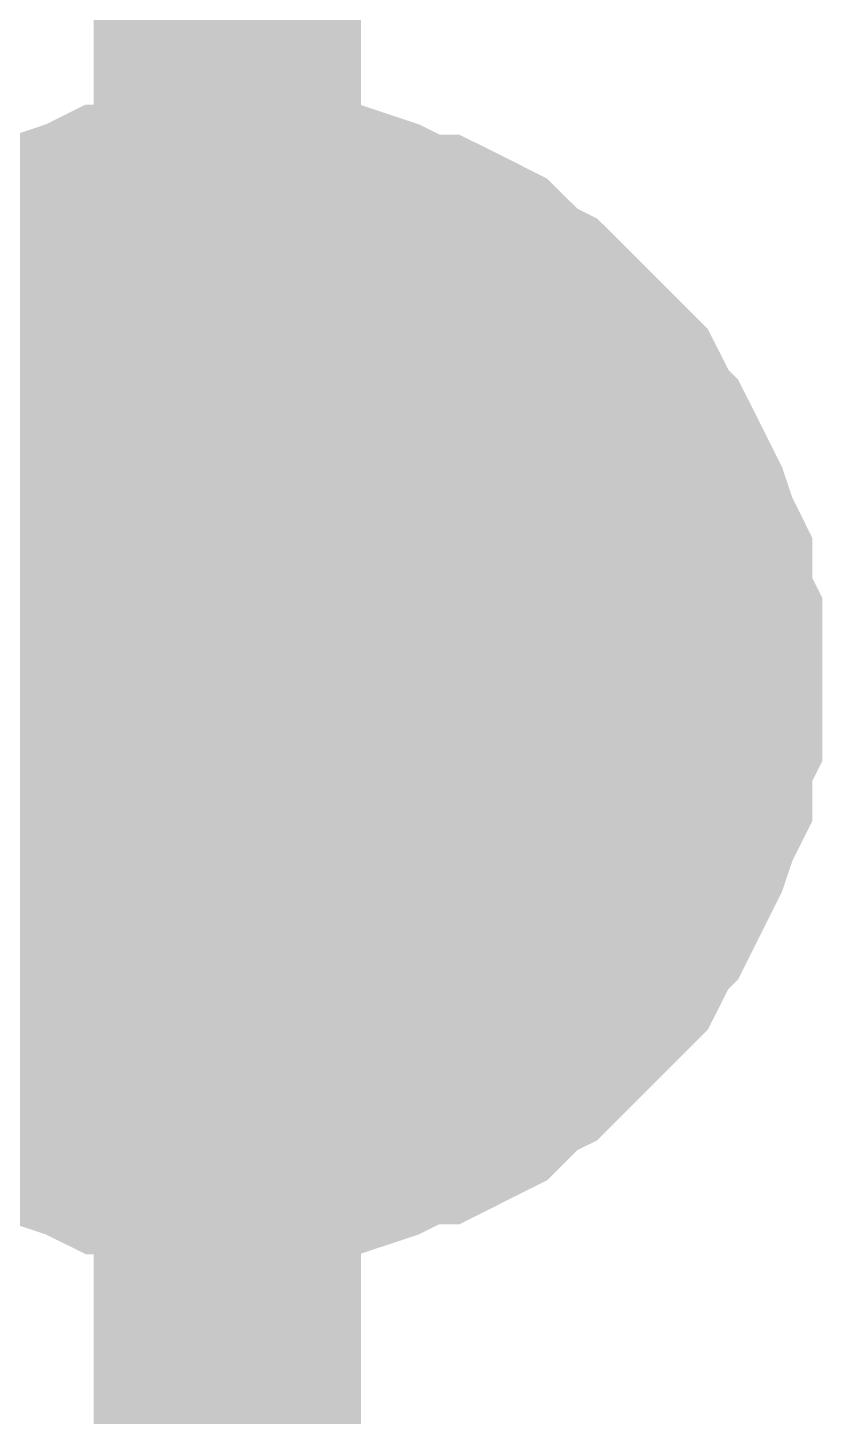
# Model space of a CAD drawing. Header units: inches. Extents: x 0 to 432, y 0 to 280.
# Drawn here: x 215.676 to 216.566, y 146.488 to 148.044 of the extents above; entities that cross this region are included whole.
import ezdxf

# ---------------------------------------------------------------- set-up
doc = ezdxf.new("R2010")
doc.units = ezdxf.units.IN
doc.layers.add('Sheet', color=255, linetype='Continuous')

msp = doc.modelspace()

# ---------------------------------------------------------------- linework, layer by layer
at = {"layer": 'Sheet'}
for points in [[(215.9, 162.5529, 0.2997, 0.2997, 0), (215.9, 147.3139, 0.2997, 0.2997, 0)], [(215.5069, 147.6395, 0.2997, 0.2997, 0), (215.5294, 147.6508, 0.2997, 0.2997, 0), (215.5406, 147.6732, 0.2997, 0.2997, 0), (215.5631, 147.6845, 0.2997, 0.2997, 0), (215.5743, 147.7069, 0.2997, 0.2997, 0), (215.5968, 147.7182, 0.2997, 0.2997, 0), (215.6192, 147.7294, 0.2997, 0.2997, 0), (215.6417, 147.7518, 0.2997, 0.2997, 0), (215.6529, 147.7631, 0.2997, 0.2997, 0), (215.6754, 147.7743, 0.2997, 0.2997, 0), (215.6978, 147.7743, 0.2997, 0.2997, 0), (215.7203, 147.7855, 0.2997, 0.2997, 0), (215.754, 147.7968, 0.2997, 0.2997, 0), (215.7765, 147.808, 0.2997, 0.2997, 0), (215.7989, 147.808, 0.2997, 0.2997, 0), (215.8214, 147.808, 0.2997, 0.2997, 0), (215.8438, 147.8192, 0.2997, 0.2997, 0), (215.8775, 147.8192, 0.2997, 0.2997, 0), (215.9, 147.8192, 0.2997, 0.2997, 0)], [(215.5069, 147.6395, 0.2997, 0.2997, 0), (215.5294, 147.6508, 0.2997, 0.2997, 0), (215.5406, 147.6732, 0.2997, 0.2997, 0), (215.5631, 147.6845, 0.2997, 0.2997, 0), (215.5743, 147.7069, 0.2997, 0.2997, 0), (215.5968, 147.7182, 0.2997, 0.2997, 0), (215.6192, 147.7294, 0.2997, 0.2997, 0), (215.6417, 147.7518, 0.2997, 0.2997, 0), (215.6529, 147.7631, 0.2997, 0.2997, 0), (215.6754, 147.7743, 0.2997, 0.2997, 0), (215.6978, 147.7743, 0.2997, 0.2997, 0), (215.7203, 147.7855, 0.2997, 0.2997, 0), (215.754, 147.7968, 0.2997, 0.2997, 0), (215.7765, 147.808, 0.2997, 0.2997, 0), (215.7989, 147.808, 0.2997, 0.2997, 0), (215.8214, 147.808, 0.2997, 0.2997, 0), (215.8438, 147.8192, 0.2997, 0.2997, 0), (215.8775, 147.8192, 0.2997, 0.2997, 0), (215.9, 147.8192, 0.2997, 0.2997, 0)], [(215.5069, 147.6395, 0.2997, 0.2997, 0), (215.5294, 147.6508, 0.2997, 0.2997, 0), (215.5406, 147.6732, 0.2997, 0.2997, 0), (215.5631, 147.6845, 0.2997, 0.2997, 0), (215.5743, 147.7069, 0.2997, 0.2997, 0), (215.5968, 147.7182, 0.2997, 0.2997, 0), (215.6192, 147.7294, 0.2997, 0.2997, 0), (215.6417, 147.7518, 0.2997, 0.2997, 0), (215.6529, 147.7631, 0.2997, 0.2997, 0), (215.6754, 147.7743, 0.2997, 0.2997, 0), (215.6978, 147.7743, 0.2997, 0.2997, 0), (215.7203, 147.7855, 0.2997, 0.2997, 0), (215.754, 147.7968, 0.2997, 0.2997, 0), (215.7765, 147.808, 0.2997, 0.2997, 0), (215.7989, 147.808, 0.2997, 0.2997, 0), (215.8214, 147.808, 0.2997, 0.2997, 0), (215.8438, 147.8192, 0.2997, 0.2997, 0), (215.8775, 147.8192, 0.2997, 0.2997, 0), (215.9, 147.8192, 0.2997, 0.2997, 0)], [(215.5069, 147.6395, 0.2997, 0.2997, 0), (215.5294, 147.6508, 0.2997, 0.2997, 0), (215.5406, 147.6732, 0.2997, 0.2997, 0), (215.5631, 147.6845, 0.2997, 0.2997, 0), (215.5743, 147.7069, 0.2997, 0.2997, 0), (215.5968, 147.7182, 0.2997, 0.2997, 0), (215.6192, 147.7294, 0.2997, 0.2997, 0), (215.6417, 147.7518, 0.2997, 0.2997, 0), (215.6529, 147.7631, 0.2997, 0.2997, 0), (215.6754, 147.7743, 0.2997, 0.2997, 0), (215.6978, 147.7743, 0.2997, 0.2997, 0), (215.7203, 147.7855, 0.2997, 0.2997, 0), (215.754, 147.7968, 0.2997, 0.2997, 0), (215.7765, 147.808, 0.2997, 0.2997, 0), (215.7989, 147.808, 0.2997, 0.2997, 0), (215.8214, 147.808, 0.2997, 0.2997, 0), (215.8438, 147.8192, 0.2997, 0.2997, 0), (215.8775, 147.8192, 0.2997, 0.2997, 0), (215.9, 147.8192, 0.2997, 0.2997, 0)], [(215.9, 147.8192, 0.2997, 0.2997, 0), (215.9, 147.8192, 0.2997, 0.2997, 0)], [(215.9, 147.8192, 0.2997, 0.2997, 0), (215.9225, 147.8192, 0.2997, 0.2997, 0), (215.9562, 147.8192, 0.2997, 0.2997, 0), (215.9786, 147.808, 0.2997, 0.2997, 0), (216.0011, 147.808, 0.2997, 0.2997, 0), (216.0235, 147.808, 0.2997, 0.2997, 0), (216.0572, 147.7968, 0.2997, 0.2997, 0), (216.0797, 147.7855, 0.2997, 0.2997, 0), (216.1022, 147.7743, 0.2997, 0.2997, 0), (216.1246, 147.7743, 0.2997, 0.2997, 0), (216.1471, 147.7631, 0.2997, 0.2997, 0), (216.1695, 147.7518, 0.2997, 0.2997, 0), (216.192, 147.7294, 0.2997, 0.2997, 0), (216.2032, 147.7182, 0.2997, 0.2997, 0), (216.2257, 147.7069, 0.2997, 0.2997, 0), (216.2482, 147.6845, 0.2997, 0.2997, 0), (216.2594, 147.6732, 0.2997, 0.2997, 0), (216.2818, 147.6508, 0.2997, 0.2997, 0), (216.2931, 147.6395, 0.2997, 0.2997, 0), (216.3155, 147.6171, 0.2997, 0.2997, 0), (216.3268, 147.5946, 0.2997, 0.2997, 0), (216.338, 147.5722, 0.2997, 0.2997, 0), (216.3492, 147.5609, 0.2997, 0.2997, 0), (216.3605, 147.5385, 0.2997, 0.2997, 0), (216.3717, 147.516, 0.2997, 0.2997, 0), (216.3829, 147.4936, 0.2997, 0.2997, 0), (216.3942, 147.4599, 0.2997, 0.2997, 0), (216.4054, 147.4374, 0.2997, 0.2997, 0), (216.4054, 147.4149, 0.2997, 0.2997, 0), (216.4054, 147.3925, 0.2997, 0.2997, 0), (216.4166, 147.37, 0.2997, 0.2997, 0), (216.4166, 147.3363, 0.2997, 0.2997, 0), (216.4166, 147.3139, 0.2997, 0.2997, 0)], [(215.9, 147.8192, 0.2997, 0.2997, 0), (215.9, 147.8192, 0.2997, 0.2997, 0)], [(215.9, 147.8192, 0.2997, 0.2997, 0), (215.9225, 147.8192, 0.2997, 0.2997, 0), (215.9562, 147.8192, 0.2997, 0.2997, 0), (215.9786, 147.808, 0.2997, 0.2997, 0), (216.0011, 147.808, 0.2997, 0.2997, 0), (216.0235, 147.808, 0.2997, 0.2997, 0), (216.0572, 147.7968, 0.2997, 0.2997, 0), (216.0797, 147.7855, 0.2997, 0.2997, 0), (216.1022, 147.7743, 0.2997, 0.2997, 0), (216.1246, 147.7743, 0.2997, 0.2997, 0), (216.1471, 147.7631, 0.2997, 0.2997, 0), (216.1695, 147.7518, 0.2997, 0.2997, 0), (216.192, 147.7294, 0.2997, 0.2997, 0), (216.2032, 147.7182, 0.2997, 0.2997, 0), (216.2257, 147.7069, 0.2997, 0.2997, 0), (216.2482, 147.6845, 0.2997, 0.2997, 0), (216.2594, 147.6732, 0.2997, 0.2997, 0), (216.2818, 147.6508, 0.2997, 0.2997, 0), (216.2931, 147.6395, 0.2997, 0.2997, 0), (216.3155, 147.6171, 0.2997, 0.2997, 0), (216.3268, 147.5946, 0.2997, 0.2997, 0), (216.338, 147.5722, 0.2997, 0.2997, 0), (216.3492, 147.5609, 0.2997, 0.2997, 0), (216.3605, 147.5385, 0.2997, 0.2997, 0), (216.3717, 147.516, 0.2997, 0.2997, 0), (216.3829, 147.4936, 0.2997, 0.2997, 0), (216.3942, 147.4599, 0.2997, 0.2997, 0), (216.4054, 147.4374, 0.2997, 0.2997, 0), (216.4054, 147.4149, 0.2997, 0.2997, 0), (216.4054, 147.3925, 0.2997, 0.2997, 0), (216.4166, 147.37, 0.2997, 0.2997, 0), (216.4166, 147.3363, 0.2997, 0.2997, 0), (216.4166, 147.3139, 0.2997, 0.2997, 0)], [(215.9, 147.8192, 0.2997, 0.2997, 0), (215.9, 147.8192, 0.2997, 0.2997, 0)], [(215.9, 147.8192, 0.2997, 0.2997, 0), (215.9225, 147.8192, 0.2997, 0.2997, 0), (215.9562, 147.8192, 0.2997, 0.2997, 0), (215.9786, 147.808, 0.2997, 0.2997, 0), (216.0011, 147.808, 0.2997, 0.2997, 0), (216.0235, 147.808, 0.2997, 0.2997, 0), (216.0572, 147.7968, 0.2997, 0.2997, 0), (216.0797, 147.7855, 0.2997, 0.2997, 0), (216.1022, 147.7743, 0.2997, 0.2997, 0), (216.1246, 147.7743, 0.2997, 0.2997, 0), (216.1471, 147.7631, 0.2997, 0.2997, 0), (216.1695, 147.7518, 0.2997, 0.2997, 0), (216.192, 147.7294, 0.2997, 0.2997, 0), (216.2032, 147.7182, 0.2997, 0.2997, 0), (216.2257, 147.7069, 0.2997, 0.2997, 0), (216.2482, 147.6845, 0.2997, 0.2997, 0), (216.2594, 147.6732, 0.2997, 0.2997, 0), (216.2818, 147.6508, 0.2997, 0.2997, 0), (216.2931, 147.6395, 0.2997, 0.2997, 0), (216.3155, 147.6171, 0.2997, 0.2997, 0), (216.3268, 147.5946, 0.2997, 0.2997, 0), (216.338, 147.5722, 0.2997, 0.2997, 0), (216.3492, 147.5609, 0.2997, 0.2997, 0), (216.3605, 147.5385, 0.2997, 0.2997, 0), (216.3717, 147.516, 0.2997, 0.2997, 0), (216.3829, 147.4936, 0.2997, 0.2997, 0), (216.3942, 147.4599, 0.2997, 0.2997, 0), (216.4054, 147.4374, 0.2997, 0.2997, 0), (216.4054, 147.4149, 0.2997, 0.2997, 0), (216.4054, 147.3925, 0.2997, 0.2997, 0), (216.4166, 147.37, 0.2997, 0.2997, 0), (216.4166, 147.3363, 0.2997, 0.2997, 0), (216.4166, 147.3139, 0.2997, 0.2997, 0)], [(215.9, 147.8192, 0.2997, 0.2997, 0), (215.9, 147.8192, 0.2997, 0.2997, 0)], [(215.9, 147.8192, 0.2997, 0.2997, 0), (215.9225, 147.8192, 0.2997, 0.2997, 0), (215.9562, 147.8192, 0.2997, 0.2997, 0), (215.9786, 147.808, 0.2997, 0.2997, 0), (216.0011, 147.808, 0.2997, 0.2997, 0), (216.0235, 147.808, 0.2997, 0.2997, 0), (216.0572, 147.7968, 0.2997, 0.2997, 0), (216.0797, 147.7855, 0.2997, 0.2997, 0), (216.1022, 147.7743, 0.2997, 0.2997, 0), (216.1246, 147.7743, 0.2997, 0.2997, 0), (216.1471, 147.7631, 0.2997, 0.2997, 0), (216.1695, 147.7518, 0.2997, 0.2997, 0), (216.192, 147.7294, 0.2997, 0.2997, 0), (216.2032, 147.7182, 0.2997, 0.2997, 0), (216.2257, 147.7069, 0.2997, 0.2997, 0), (216.2482, 147.6845, 0.2997, 0.2997, 0), (216.2594, 147.6732, 0.2997, 0.2997, 0), (216.2818, 147.6508, 0.2997, 0.2997, 0), (216.2931, 147.6395, 0.2997, 0.2997, 0), (216.3155, 147.6171, 0.2997, 0.2997, 0), (216.3268, 147.5946, 0.2997, 0.2997, 0), (216.338, 147.5722, 0.2997, 0.2997, 0), (216.3492, 147.5609, 0.2997, 0.2997, 0), (216.3605, 147.5385, 0.2997, 0.2997, 0), (216.3717, 147.516, 0.2997, 0.2997, 0), (216.3829, 147.4936, 0.2997, 0.2997, 0), (216.3942, 147.4599, 0.2997, 0.2997, 0), (216.4054, 147.4374, 0.2997, 0.2997, 0), (216.4054, 147.4149, 0.2997, 0.2997, 0), (216.4054, 147.3925, 0.2997, 0.2997, 0), (216.4166, 147.37, 0.2997, 0.2997, 0), (216.4166, 147.3363, 0.2997, 0.2997, 0), (216.4166, 147.3139, 0.2997, 0.2997, 0)], [(215.6192, 147.7294, 0.0991, 0.0991, 0), (215.6417, 147.7518, 0.0991, 0.0991, 0), (215.6529, 147.7631, 0.0991, 0.0991, 0), (215.6754, 147.7743, 0.0991, 0.0991, 0), (215.6978, 147.7743, 0.0991, 0.0991, 0), (215.7203, 147.7855, 0.0991, 0.0991, 0), (215.754, 147.7968, 0.0991, 0.0991, 0), (215.7765, 147.808, 0.0991, 0.0991, 0), (215.7989, 147.808, 0.0991, 0.0991, 0), (215.8214, 147.808, 0.0991, 0.0991, 0), (215.8438, 147.8192, 0.0991, 0.0991, 0), (215.8775, 147.8192, 0.0991, 0.0991, 0), (215.9, 147.8192, 0.0991, 0.0991, 0)], [(215.6192, 147.7294, 0.0991, 0.0991, 0), (215.6417, 147.7518, 0.0991, 0.0991, 0), (215.6529, 147.7631, 0.0991, 0.0991, 0), (215.6754, 147.7743, 0.0991, 0.0991, 0), (215.6978, 147.7743, 0.0991, 0.0991, 0), (215.7203, 147.7855, 0.0991, 0.0991, 0), (215.754, 147.7968, 0.0991, 0.0991, 0), (215.7765, 147.808, 0.0991, 0.0991, 0), (215.7989, 147.808, 0.0991, 0.0991, 0), (215.8214, 147.808, 0.0991, 0.0991, 0), (215.8438, 147.8192, 0.0991, 0.0991, 0), (215.8775, 147.8192, 0.0991, 0.0991, 0), (215.9, 147.8192, 0.0991, 0.0991, 0)], [(215.6192, 147.7294, 0.0991, 0.0991, 0), (215.6417, 147.7518, 0.0991, 0.0991, 0), (215.6529, 147.7631, 0.0991, 0.0991, 0), (215.6754, 147.7743, 0.0991, 0.0991, 0), (215.6978, 147.7743, 0.0991, 0.0991, 0), (215.7203, 147.7855, 0.0991, 0.0991, 0), (215.754, 147.7968, 0.0991, 0.0991, 0), (215.7765, 147.808, 0.0991, 0.0991, 0), (215.7989, 147.808, 0.0991, 0.0991, 0), (215.8214, 147.808, 0.0991, 0.0991, 0), (215.8438, 147.8192, 0.0991, 0.0991, 0), (215.8775, 147.8192, 0.0991, 0.0991, 0), (215.9, 147.8192, 0.0991, 0.0991, 0)], [(215.6192, 147.7294, 0.0991, 0.0991, 0), (215.6417, 147.7518, 0.0991, 0.0991, 0), (215.6529, 147.7631, 0.0991, 0.0991, 0), (215.6754, 147.7743, 0.0991, 0.0991, 0), (215.6978, 147.7743, 0.0991, 0.0991, 0), (215.7203, 147.7855, 0.0991, 0.0991, 0), (215.754, 147.7968, 0.0991, 0.0991, 0), (215.7765, 147.808, 0.0991, 0.0991, 0), (215.7989, 147.808, 0.0991, 0.0991, 0), (215.8214, 147.808, 0.0991, 0.0991, 0), (215.8438, 147.8192, 0.0991, 0.0991, 0), (215.8775, 147.8192, 0.0991, 0.0991, 0), (215.9, 147.8192, 0.0991, 0.0991, 0)], [(215.9, 147.8192, 0.0991, 0.0991, 0), (215.9, 147.8192, 0.0991, 0.0991, 0)], [(215.9, 147.8192, 0.0991, 0.0991, 0), (215.9225, 147.8192, 0.0991, 0.0991, 0), (215.9562, 147.8192, 0.0991, 0.0991, 0), (215.9786, 147.808, 0.0991, 0.0991, 0), (216.0011, 147.808, 0.0991, 0.0991, 0), (216.0235, 147.808, 0.0991, 0.0991, 0), (216.0572, 147.7968, 0.0991, 0.0991, 0), (216.0797, 147.7855, 0.0991, 0.0991, 0), (216.1022, 147.7743, 0.0991, 0.0991, 0), (216.1246, 147.7743, 0.0991, 0.0991, 0), (216.1471, 147.7631, 0.0991, 0.0991, 0), (216.1695, 147.7518, 0.0991, 0.0991, 0), (216.192, 147.7294, 0.0991, 0.0991, 0), (216.2032, 147.7182, 0.0991, 0.0991, 0), (216.2257, 147.7069, 0.0991, 0.0991, 0), (216.2482, 147.6845, 0.0991, 0.0991, 0), (216.2594, 147.6732, 0.0991, 0.0991, 0), (216.2818, 147.6508, 0.0991, 0.0991, 0), (216.2931, 147.6395, 0.0991, 0.0991, 0), (216.3155, 147.6171, 0.0991, 0.0991, 0), (216.3268, 147.5946, 0.0991, 0.0991, 0), (216.338, 147.5722, 0.0991, 0.0991, 0), (216.3492, 147.5609, 0.0991, 0.0991, 0), (216.3605, 147.5385, 0.0991, 0.0991, 0), (216.3717, 147.516, 0.0991, 0.0991, 0), (216.3829, 147.4936, 0.0991, 0.0991, 0), (216.3942, 147.4599, 0.0991, 0.0991, 0), (216.4054, 147.4374, 0.0991, 0.0991, 0), (216.4054, 147.4149, 0.0991, 0.0991, 0), (216.4054, 147.3925, 0.0991, 0.0991, 0), (216.4166, 147.37, 0.0991, 0.0991, 0), (216.4166, 147.3363, 0.0991, 0.0991, 0), (216.4166, 147.3139, 0.0991, 0.0991, 0)], [(215.9, 147.8192, 0.0991, 0.0991, 0), (215.9, 147.8192, 0.0991, 0.0991, 0)], [(215.9, 147.8192, 0.0991, 0.0991, 0), (215.9225, 147.8192, 0.0991, 0.0991, 0), (215.9562, 147.8192, 0.0991, 0.0991, 0), (215.9786, 147.808, 0.0991, 0.0991, 0), (216.0011, 147.808, 0.0991, 0.0991, 0), (216.0235, 147.808, 0.0991, 0.0991, 0), (216.0572, 147.7968, 0.0991, 0.0991, 0), (216.0797, 147.7855, 0.0991, 0.0991, 0), (216.1022, 147.7743, 0.0991, 0.0991, 0), (216.1246, 147.7743, 0.0991, 0.0991, 0), (216.1471, 147.7631, 0.0991, 0.0991, 0), (216.1695, 147.7518, 0.0991, 0.0991, 0), (216.192, 147.7294, 0.0991, 0.0991, 0), (216.2032, 147.7182, 0.0991, 0.0991, 0), (216.2257, 147.7069, 0.0991, 0.0991, 0), (216.2482, 147.6845, 0.0991, 0.0991, 0), (216.2594, 147.6732, 0.0991, 0.0991, 0), (216.2818, 147.6508, 0.0991, 0.0991, 0), (216.2931, 147.6395, 0.0991, 0.0991, 0), (216.3155, 147.6171, 0.0991, 0.0991, 0), (216.3268, 147.5946, 0.0991, 0.0991, 0), (216.338, 147.5722, 0.0991, 0.0991, 0), (216.3492, 147.5609, 0.0991, 0.0991, 0), (216.3605, 147.5385, 0.0991, 0.0991, 0), (216.3717, 147.516, 0.0991, 0.0991, 0), (216.3829, 147.4936, 0.0991, 0.0991, 0), (216.3942, 147.4599, 0.0991, 0.0991, 0), (216.4054, 147.4374, 0.0991, 0.0991, 0), (216.4054, 147.4149, 0.0991, 0.0991, 0), (216.4054, 147.3925, 0.0991, 0.0991, 0), (216.4166, 147.37, 0.0991, 0.0991, 0), (216.4166, 147.3363, 0.0991, 0.0991, 0), (216.4166, 147.3139, 0.0991, 0.0991, 0)], [(215.9, 147.8192, 0.0991, 0.0991, 0), (215.9, 147.8192, 0.0991, 0.0991, 0)], [(215.9, 147.8192, 0.0991, 0.0991, 0), (215.9225, 147.8192, 0.0991, 0.0991, 0), (215.9562, 147.8192, 0.0991, 0.0991, 0), (215.9786, 147.808, 0.0991, 0.0991, 0), (216.0011, 147.808, 0.0991, 0.0991, 0), (216.0235, 147.808, 0.0991, 0.0991, 0), (216.0572, 147.7968, 0.0991, 0.0991, 0), (216.0797, 147.7855, 0.0991, 0.0991, 0), (216.1022, 147.7743, 0.0991, 0.0991, 0), (216.1246, 147.7743, 0.0991, 0.0991, 0), (216.1471, 147.7631, 0.0991, 0.0991, 0), (216.1695, 147.7518, 0.0991, 0.0991, 0), (216.192, 147.7294, 0.0991, 0.0991, 0), (216.2032, 147.7182, 0.0991, 0.0991, 0), (216.2257, 147.7069, 0.0991, 0.0991, 0), (216.2482, 147.6845, 0.0991, 0.0991, 0), (216.2594, 147.6732, 0.0991, 0.0991, 0), (216.2818, 147.6508, 0.0991, 0.0991, 0), (216.2931, 147.6395, 0.0991, 0.0991, 0), (216.3155, 147.6171, 0.0991, 0.0991, 0), (216.3268, 147.5946, 0.0991, 0.0991, 0), (216.338, 147.5722, 0.0991, 0.0991, 0), (216.3492, 147.5609, 0.0991, 0.0991, 0), (216.3605, 147.5385, 0.0991, 0.0991, 0), (216.3717, 147.516, 0.0991, 0.0991, 0), (216.3829, 147.4936, 0.0991, 0.0991, 0), (216.3942, 147.4599, 0.0991, 0.0991, 0), (216.4054, 147.4374, 0.0991, 0.0991, 0), (216.4054, 147.4149, 0.0991, 0.0991, 0), (216.4054, 147.3925, 0.0991, 0.0991, 0), (216.4166, 147.37, 0.0991, 0.0991, 0), (216.4166, 147.3363, 0.0991, 0.0991, 0), (216.4166, 147.3139, 0.0991, 0.0991, 0)], [(215.9, 147.8192, 0.0991, 0.0991, 0), (215.9, 147.8192, 0.0991, 0.0991, 0)], [(215.9, 147.8192, 0.0991, 0.0991, 0), (215.9225, 147.8192, 0.0991, 0.0991, 0), (215.9562, 147.8192, 0.0991, 0.0991, 0), (215.9786, 147.808, 0.0991, 0.0991, 0), (216.0011, 147.808, 0.0991, 0.0991, 0), (216.0235, 147.808, 0.0991, 0.0991, 0), (216.0572, 147.7968, 0.0991, 0.0991, 0), (216.0797, 147.7855, 0.0991, 0.0991, 0), (216.1022, 147.7743, 0.0991, 0.0991, 0), (216.1246, 147.7743, 0.0991, 0.0991, 0), (216.1471, 147.7631, 0.0991, 0.0991, 0), (216.1695, 147.7518, 0.0991, 0.0991, 0), (216.192, 147.7294, 0.0991, 0.0991, 0), (216.2032, 147.7182, 0.0991, 0.0991, 0), (216.2257, 147.7069, 0.0991, 0.0991, 0), (216.2482, 147.6845, 0.0991, 0.0991, 0), (216.2594, 147.6732, 0.0991, 0.0991, 0), (216.2818, 147.6508, 0.0991, 0.0991, 0), (216.2931, 147.6395, 0.0991, 0.0991, 0), (216.3155, 147.6171, 0.0991, 0.0991, 0), (216.3268, 147.5946, 0.0991, 0.0991, 0), (216.338, 147.5722, 0.0991, 0.0991, 0), (216.3492, 147.5609, 0.0991, 0.0991, 0), (216.3605, 147.5385, 0.0991, 0.0991, 0), (216.3717, 147.516, 0.0991, 0.0991, 0), (216.3829, 147.4936, 0.0991, 0.0991, 0), (216.3942, 147.4599, 0.0991, 0.0991, 0), (216.4054, 147.4374, 0.0991, 0.0991, 0), (216.4054, 147.4149, 0.0991, 0.0991, 0), (216.4054, 147.3925, 0.0991, 0.0991, 0), (216.4166, 147.37, 0.0991, 0.0991, 0), (216.4166, 147.3363, 0.0991, 0.0991, 0), (216.4166, 147.3139, 0.0991, 0.0991, 0)], [(205.7474, 147.3139, 0.2997, 0.2997, 0), (215.9, 147.3139, 0.2997, 0.2997, 0), (215.9, 142.238, 0.2997, 0.2997, 0)], [(216.4166, 147.3139, 0.2997, 0.2997, 0), (216.4166, 147.2914, 0.2997, 0.2997, 0), (216.4166, 147.2577, 0.2997, 0.2997, 0), (216.4054, 147.2353, 0.2997, 0.2997, 0), (216.4054, 147.2128, 0.2997, 0.2997, 0), (216.4054, 147.1903, 0.2997, 0.2997, 0), (216.3942, 147.1679, 0.2997, 0.2997, 0), (216.3829, 147.1342, 0.2997, 0.2997, 0), (216.3717, 147.1117, 0.2997, 0.2997, 0), (216.3605, 147.0893, 0.2997, 0.2997, 0), (216.3492, 147.0668, 0.2997, 0.2997, 0), (216.338, 147.0556, 0.2997, 0.2997, 0), (216.3268, 147.0331, 0.2997, 0.2997, 0), (216.3155, 147.0107, 0.2997, 0.2997, 0), (216.2931, 146.9882, 0.2997, 0.2997, 0), (216.2818, 146.977, 0.2997, 0.2997, 0), (216.2594, 146.9545, 0.2997, 0.2997, 0), (216.2482, 146.9433, 0.2997, 0.2997, 0), (216.2257, 146.9208, 0.2997, 0.2997, 0), (216.2032, 146.9096, 0.2997, 0.2997, 0), (216.192, 146.8984, 0.2997, 0.2997, 0), (216.1695, 146.8759, 0.2997, 0.2997, 0), (216.1471, 146.8647, 0.2997, 0.2997, 0), (216.1246, 146.8534, 0.2997, 0.2997, 0), (216.1022, 146.8534, 0.2997, 0.2997, 0), (216.0797, 146.8422, 0.2997, 0.2997, 0), (216.0572, 146.831, 0.2997, 0.2997, 0), (216.0235, 146.8198, 0.2997, 0.2997, 0), (216.0011, 146.8198, 0.2997, 0.2997, 0), (215.9786, 146.8198, 0.2997, 0.2997, 0), (215.9562, 146.8085, 0.2997, 0.2997, 0), (215.9225, 146.8085, 0.2997, 0.2997, 0), (215.9, 146.8085, 0.2997, 0.2997, 0)], [(216.4166, 147.3139, 0.2997, 0.2997, 0), (216.4166, 147.2914, 0.2997, 0.2997, 0), (216.4166, 147.2577, 0.2997, 0.2997, 0), (216.4054, 147.2353, 0.2997, 0.2997, 0), (216.4054, 147.2128, 0.2997, 0.2997, 0), (216.4054, 147.1903, 0.2997, 0.2997, 0), (216.3942, 147.1679, 0.2997, 0.2997, 0), (216.3829, 147.1342, 0.2997, 0.2997, 0), (216.3717, 147.1117, 0.2997, 0.2997, 0), (216.3605, 147.0893, 0.2997, 0.2997, 0), (216.3492, 147.0668, 0.2997, 0.2997, 0), (216.338, 147.0556, 0.2997, 0.2997, 0), (216.3268, 147.0331, 0.2997, 0.2997, 0), (216.3155, 147.0107, 0.2997, 0.2997, 0), (216.2931, 146.9882, 0.2997, 0.2997, 0), (216.2818, 146.977, 0.2997, 0.2997, 0), (216.2594, 146.9545, 0.2997, 0.2997, 0), (216.2482, 146.9433, 0.2997, 0.2997, 0), (216.2257, 146.9208, 0.2997, 0.2997, 0), (216.2032, 146.9096, 0.2997, 0.2997, 0), (216.192, 146.8984, 0.2997, 0.2997, 0), (216.1695, 146.8759, 0.2997, 0.2997, 0), (216.1471, 146.8647, 0.2997, 0.2997, 0), (216.1246, 146.8534, 0.2997, 0.2997, 0), (216.1022, 146.8534, 0.2997, 0.2997, 0), (216.0797, 146.8422, 0.2997, 0.2997, 0), (216.0572, 146.831, 0.2997, 0.2997, 0), (216.0235, 146.8198, 0.2997, 0.2997, 0), (216.0011, 146.8198, 0.2997, 0.2997, 0), (215.9786, 146.8198, 0.2997, 0.2997, 0), (215.9562, 146.8085, 0.2997, 0.2997, 0), (215.9225, 146.8085, 0.2997, 0.2997, 0), (215.9, 146.8085, 0.2997, 0.2997, 0)], [(216.4166, 147.3139, 0.2997, 0.2997, 0), (216.4166, 147.2914, 0.2997, 0.2997, 0), (216.4166, 147.2577, 0.2997, 0.2997, 0), (216.4054, 147.2353, 0.2997, 0.2997, 0), (216.4054, 147.2128, 0.2997, 0.2997, 0), (216.4054, 147.1903, 0.2997, 0.2997, 0), (216.3942, 147.1679, 0.2997, 0.2997, 0), (216.3829, 147.1342, 0.2997, 0.2997, 0), (216.3717, 147.1117, 0.2997, 0.2997, 0), (216.3605, 147.0893, 0.2997, 0.2997, 0), (216.3492, 147.0668, 0.2997, 0.2997, 0), (216.338, 147.0556, 0.2997, 0.2997, 0), (216.3268, 147.0331, 0.2997, 0.2997, 0), (216.3155, 147.0107, 0.2997, 0.2997, 0), (216.2931, 146.9882, 0.2997, 0.2997, 0), (216.2818, 146.977, 0.2997, 0.2997, 0), (216.2594, 146.9545, 0.2997, 0.2997, 0), (216.2482, 146.9433, 0.2997, 0.2997, 0), (216.2257, 146.9208, 0.2997, 0.2997, 0), (216.2032, 146.9096, 0.2997, 0.2997, 0), (216.192, 146.8984, 0.2997, 0.2997, 0), (216.1695, 146.8759, 0.2997, 0.2997, 0), (216.1471, 146.8647, 0.2997, 0.2997, 0), (216.1246, 146.8534, 0.2997, 0.2997, 0), (216.1022, 146.8534, 0.2997, 0.2997, 0), (216.0797, 146.8422, 0.2997, 0.2997, 0), (216.0572, 146.831, 0.2997, 0.2997, 0), (216.0235, 146.8198, 0.2997, 0.2997, 0), (216.0011, 146.8198, 0.2997, 0.2997, 0), (215.9786, 146.8198, 0.2997, 0.2997, 0), (215.9562, 146.8085, 0.2997, 0.2997, 0), (215.9225, 146.8085, 0.2997, 0.2997, 0), (215.9, 146.8085, 0.2997, 0.2997, 0)], [(216.4166, 147.3139, 0.2997, 0.2997, 0), (216.4166, 147.2914, 0.2997, 0.2997, 0), (216.4166, 147.2577, 0.2997, 0.2997, 0), (216.4054, 147.2353, 0.2997, 0.2997, 0), (216.4054, 147.2128, 0.2997, 0.2997, 0), (216.4054, 147.1903, 0.2997, 0.2997, 0), (216.3942, 147.1679, 0.2997, 0.2997, 0), (216.3829, 147.1342, 0.2997, 0.2997, 0), (216.3717, 147.1117, 0.2997, 0.2997, 0), (216.3605, 147.0893, 0.2997, 0.2997, 0), (216.3492, 147.0668, 0.2997, 0.2997, 0), (216.338, 147.0556, 0.2997, 0.2997, 0), (216.3268, 147.0331, 0.2997, 0.2997, 0), (216.3155, 147.0107, 0.2997, 0.2997, 0), (216.2931, 146.9882, 0.2997, 0.2997, 0), (216.2818, 146.977, 0.2997, 0.2997, 0), (216.2594, 146.9545, 0.2997, 0.2997, 0), (216.2482, 146.9433, 0.2997, 0.2997, 0), (216.2257, 146.9208, 0.2997, 0.2997, 0), (216.2032, 146.9096, 0.2997, 0.2997, 0), (216.192, 146.8984, 0.2997, 0.2997, 0), (216.1695, 146.8759, 0.2997, 0.2997, 0), (216.1471, 146.8647, 0.2997, 0.2997, 0), (216.1246, 146.8534, 0.2997, 0.2997, 0), (216.1022, 146.8534, 0.2997, 0.2997, 0), (216.0797, 146.8422, 0.2997, 0.2997, 0), (216.0572, 146.831, 0.2997, 0.2997, 0), (216.0235, 146.8198, 0.2997, 0.2997, 0), (216.0011, 146.8198, 0.2997, 0.2997, 0), (215.9786, 146.8198, 0.2997, 0.2997, 0), (215.9562, 146.8085, 0.2997, 0.2997, 0), (215.9225, 146.8085, 0.2997, 0.2997, 0), (215.9, 146.8085, 0.2997, 0.2997, 0)], [(216.4166, 147.3139, 0.2997, 0.2997, 0), (216.4166, 147.3139, 0.2997, 0.2997, 0), (216.4166, 147.3139, 0.2997, 0.2997, 0), (216.4166, 147.3139, 0.2997, 0.2997, 0), (216.4166, 147.3139, 0.2997, 0.2997, 0), (216.4166, 147.3139, 0.2997, 0.2997, 0), (216.4166, 147.3139, 0.2997, 0.2997, 0), (216.4166, 147.3139, 0.2997, 0.2997, 0), (216.4166, 147.3139, 0.2997, 0.2997, 0), (216.4166, 147.3139, 0.2997, 0.2997, 0), (216.4166, 147.3139, 0.2997, 0.2997, 0), (216.4166, 147.3139, 0.2997, 0.2997, 0), (216.4166, 147.3139, 0.2997, 0.2997, 0), (216.4166, 147.3139, 0.2997, 0.2997, 0), (216.4166, 147.3139, 0.2997, 0.2997, 0), (216.4166, 147.3139, 0.2997, 0.2997, 0), (216.4166, 147.3139, 0.2997, 0.2997, 0), (216.4166, 147.3139, 0.2997, 0.2997, 0), (216.4166, 147.3139, 0.2997, 0.2997, 0), (216.4166, 147.3139, 0.2997, 0.2997, 0), (216.4166, 147.3139, 0.2997, 0.2997, 0), (216.4166, 147.3139, 0.2997, 0.2997, 0), (216.4166, 147.3139, 0.2997, 0.2997, 0), (216.4166, 147.3139, 0.2997, 0.2997, 0), (216.4166, 147.3139, 0.2997, 0.2997, 0), (216.4166, 147.3139, 0.2997, 0.2997, 0), (216.4166, 147.3139, 0.2997, 0.2997, 0), (216.4166, 147.3139, 0.2997, 0.2997, 0), (216.4166, 147.3139, 0.2997, 0.2997, 0), (216.4166, 147.3139, 0.2997, 0.2997, 0), (216.4166, 147.3139, 0.2997, 0.2997, 0), (216.4166, 147.3139, 0.2997, 0.2997, 0), (216.4166, 147.3139, 0.2997, 0.2997, 0)], [(216.4166, 147.3139, 0.2997, 0.2997, 0), (216.4166, 147.3139, 0.2997, 0.2997, 0)], [(216.4166, 147.3139, 0.2997, 0.2997, 0), (216.4166, 147.3139, 0.2997, 0.2997, 0), (216.4166, 147.3139, 0.2997, 0.2997, 0), (216.4166, 147.3139, 0.2997, 0.2997, 0), (216.4166, 147.3139, 0.2997, 0.2997, 0), (216.4166, 147.3139, 0.2997, 0.2997, 0), (216.4166, 147.3139, 0.2997, 0.2997, 0), (216.4166, 147.3139, 0.2997, 0.2997, 0), (216.4166, 147.3139, 0.2997, 0.2997, 0), (216.4166, 147.3139, 0.2997, 0.2997, 0), (216.4166, 147.3139, 0.2997, 0.2997, 0), (216.4166, 147.3139, 0.2997, 0.2997, 0), (216.4166, 147.3139, 0.2997, 0.2997, 0), (216.4166, 147.3139, 0.2997, 0.2997, 0), (216.4166, 147.3139, 0.2997, 0.2997, 0), (216.4166, 147.3139, 0.2997, 0.2997, 0), (216.4166, 147.3139, 0.2997, 0.2997, 0), (216.4166, 147.3139, 0.2997, 0.2997, 0), (216.4166, 147.3139, 0.2997, 0.2997, 0), (216.4166, 147.3139, 0.2997, 0.2997, 0), (216.4166, 147.3139, 0.2997, 0.2997, 0), (216.4166, 147.3139, 0.2997, 0.2997, 0), (216.4166, 147.3139, 0.2997, 0.2997, 0), (216.4166, 147.3139, 0.2997, 0.2997, 0), (216.4166, 147.3139, 0.2997, 0.2997, 0), (216.4166, 147.3139, 0.2997, 0.2997, 0), (216.4166, 147.3139, 0.2997, 0.2997, 0), (216.4166, 147.3139, 0.2997, 0.2997, 0), (216.4166, 147.3139, 0.2997, 0.2997, 0), (216.4166, 147.3139, 0.2997, 0.2997, 0), (216.4166, 147.3139, 0.2997, 0.2997, 0), (216.4166, 147.3139, 0.2997, 0.2997, 0), (216.4166, 147.3139, 0.2997, 0.2997, 0)], [(216.4166, 147.3139, 0.2997, 0.2997, 0), (216.4166, 147.3139, 0.2997, 0.2997, 0)], [(216.4166, 147.3139, 0.2997, 0.2997, 0), (216.4166, 147.3139, 0.2997, 0.2997, 0), (216.4166, 147.3139, 0.2997, 0.2997, 0), (216.4166, 147.3139, 0.2997, 0.2997, 0), (216.4166, 147.3139, 0.2997, 0.2997, 0), (216.4166, 147.3139, 0.2997, 0.2997, 0), (216.4166, 147.3139, 0.2997, 0.2997, 0), (216.4166, 147.3139, 0.2997, 0.2997, 0), (216.4166, 147.3139, 0.2997, 0.2997, 0), (216.4166, 147.3139, 0.2997, 0.2997, 0), (216.4166, 147.3139, 0.2997, 0.2997, 0), (216.4166, 147.3139, 0.2997, 0.2997, 0), (216.4166, 147.3139, 0.2997, 0.2997, 0), (216.4166, 147.3139, 0.2997, 0.2997, 0), (216.4166, 147.3139, 0.2997, 0.2997, 0), (216.4166, 147.3139, 0.2997, 0.2997, 0), (216.4166, 147.3139, 0.2997, 0.2997, 0), (216.4166, 147.3139, 0.2997, 0.2997, 0), (216.4166, 147.3139, 0.2997, 0.2997, 0), (216.4166, 147.3139, 0.2997, 0.2997, 0), (216.4166, 147.3139, 0.2997, 0.2997, 0), (216.4166, 147.3139, 0.2997, 0.2997, 0), (216.4166, 147.3139, 0.2997, 0.2997, 0), (216.4166, 147.3139, 0.2997, 0.2997, 0), (216.4166, 147.3139, 0.2997, 0.2997, 0), (216.4166, 147.3139, 0.2997, 0.2997, 0), (216.4166, 147.3139, 0.2997, 0.2997, 0), (216.4166, 147.3139, 0.2997, 0.2997, 0), (216.4166, 147.3139, 0.2997, 0.2997, 0), (216.4166, 147.3139, 0.2997, 0.2997, 0), (216.4166, 147.3139, 0.2997, 0.2997, 0), (216.4166, 147.3139, 0.2997, 0.2997, 0), (216.4166, 147.3139, 0.2997, 0.2997, 0)], [(216.4166, 147.3139, 0.2997, 0.2997, 0), (216.4166, 147.3139, 0.2997, 0.2997, 0)], [(216.4166, 147.3139, 0.2997, 0.2997, 0), (216.4166, 147.3139, 0.2997, 0.2997, 0), (216.4166, 147.3139, 0.2997, 0.2997, 0), (216.4166, 147.3139, 0.2997, 0.2997, 0), (216.4166, 147.3139, 0.2997, 0.2997, 0), (216.4166, 147.3139, 0.2997, 0.2997, 0), (216.4166, 147.3139, 0.2997, 0.2997, 0), (216.4166, 147.3139, 0.2997, 0.2997, 0), (216.4166, 147.3139, 0.2997, 0.2997, 0), (216.4166, 147.3139, 0.2997, 0.2997, 0), (216.4166, 147.3139, 0.2997, 0.2997, 0), (216.4166, 147.3139, 0.2997, 0.2997, 0), (216.4166, 147.3139, 0.2997, 0.2997, 0), (216.4166, 147.3139, 0.2997, 0.2997, 0), (216.4166, 147.3139, 0.2997, 0.2997, 0), (216.4166, 147.3139, 0.2997, 0.2997, 0), (216.4166, 147.3139, 0.2997, 0.2997, 0), (216.4166, 147.3139, 0.2997, 0.2997, 0), (216.4166, 147.3139, 0.2997, 0.2997, 0), (216.4166, 147.3139, 0.2997, 0.2997, 0), (216.4166, 147.3139, 0.2997, 0.2997, 0), (216.4166, 147.3139, 0.2997, 0.2997, 0), (216.4166, 147.3139, 0.2997, 0.2997, 0), (216.4166, 147.3139, 0.2997, 0.2997, 0), (216.4166, 147.3139, 0.2997, 0.2997, 0), (216.4166, 147.3139, 0.2997, 0.2997, 0), (216.4166, 147.3139, 0.2997, 0.2997, 0), (216.4166, 147.3139, 0.2997, 0.2997, 0), (216.4166, 147.3139, 0.2997, 0.2997, 0), (216.4166, 147.3139, 0.2997, 0.2997, 0), (216.4166, 147.3139, 0.2997, 0.2997, 0), (216.4166, 147.3139, 0.2997, 0.2997, 0), (216.4166, 147.3139, 0.2997, 0.2997, 0)], [(216.4166, 147.3139, 0.2997, 0.2997, 0), (216.4166, 147.3139, 0.2997, 0.2997, 0)], [(216.4166, 147.3139, 0.0991, 0.0991, 0), (216.4166, 147.2914, 0.0991, 0.0991, 0), (216.4166, 147.2577, 0.0991, 0.0991, 0), (216.4054, 147.2353, 0.0991, 0.0991, 0), (216.4054, 147.2128, 0.0991, 0.0991, 0), (216.4054, 147.1903, 0.0991, 0.0991, 0), (216.3942, 147.1679, 0.0991, 0.0991, 0), (216.3829, 147.1342, 0.0991, 0.0991, 0), (216.3717, 147.1117, 0.0991, 0.0991, 0), (216.3605, 147.0893, 0.0991, 0.0991, 0), (216.3492, 147.0668, 0.0991, 0.0991, 0), (216.338, 147.0556, 0.0991, 0.0991, 0), (216.3268, 147.0331, 0.0991, 0.0991, 0), (216.3155, 147.0107, 0.0991, 0.0991, 0), (216.2931, 146.9882, 0.0991, 0.0991, 0), (216.2818, 146.977, 0.0991, 0.0991, 0), (216.2594, 146.9545, 0.0991, 0.0991, 0), (216.2482, 146.9433, 0.0991, 0.0991, 0), (216.2257, 146.9208, 0.0991, 0.0991, 0), (216.2032, 146.9096, 0.0991, 0.0991, 0), (216.192, 146.8984, 0.0991, 0.0991, 0), (216.1695, 146.8759, 0.0991, 0.0991, 0), (216.1471, 146.8647, 0.0991, 0.0991, 0), (216.1246, 146.8534, 0.0991, 0.0991, 0), (216.1022, 146.8534, 0.0991, 0.0991, 0), (216.0797, 146.8422, 0.0991, 0.0991, 0), (216.0572, 146.831, 0.0991, 0.0991, 0), (216.0235, 146.8198, 0.0991, 0.0991, 0), (216.0011, 146.8198, 0.0991, 0.0991, 0), (215.9786, 146.8198, 0.0991, 0.0991, 0), (215.9562, 146.8085, 0.0991, 0.0991, 0), (215.9225, 146.8085, 0.0991, 0.0991, 0), (215.9, 146.8085, 0.0991, 0.0991, 0)], [(216.4166, 147.3139, 0.0991, 0.0991, 0), (216.4166, 147.2914, 0.0991, 0.0991, 0), (216.4166, 147.2577, 0.0991, 0.0991, 0), (216.4054, 147.2353, 0.0991, 0.0991, 0), (216.4054, 147.2128, 0.0991, 0.0991, 0), (216.4054, 147.1903, 0.0991, 0.0991, 0), (216.3942, 147.1679, 0.0991, 0.0991, 0), (216.3829, 147.1342, 0.0991, 0.0991, 0), (216.3717, 147.1117, 0.0991, 0.0991, 0), (216.3605, 147.0893, 0.0991, 0.0991, 0), (216.3492, 147.0668, 0.0991, 0.0991, 0), (216.338, 147.0556, 0.0991, 0.0991, 0), (216.3268, 147.0331, 0.0991, 0.0991, 0), (216.3155, 147.0107, 0.0991, 0.0991, 0), (216.2931, 146.9882, 0.0991, 0.0991, 0), (216.2818, 146.977, 0.0991, 0.0991, 0), (216.2594, 146.9545, 0.0991, 0.0991, 0), (216.2482, 146.9433, 0.0991, 0.0991, 0), (216.2257, 146.9208, 0.0991, 0.0991, 0), (216.2032, 146.9096, 0.0991, 0.0991, 0), (216.192, 146.8984, 0.0991, 0.0991, 0), (216.1695, 146.8759, 0.0991, 0.0991, 0), (216.1471, 146.8647, 0.0991, 0.0991, 0), (216.1246, 146.8534, 0.0991, 0.0991, 0), (216.1022, 146.8534, 0.0991, 0.0991, 0), (216.0797, 146.8422, 0.0991, 0.0991, 0), (216.0572, 146.831, 0.0991, 0.0991, 0), (216.0235, 146.8198, 0.0991, 0.0991, 0), (216.0011, 146.8198, 0.0991, 0.0991, 0), (215.9786, 146.8198, 0.0991, 0.0991, 0), (215.9562, 146.8085, 0.0991, 0.0991, 0), (215.9225, 146.8085, 0.0991, 0.0991, 0), (215.9, 146.8085, 0.0991, 0.0991, 0)], [(216.4166, 147.3139, 0.0991, 0.0991, 0), (216.4166, 147.2914, 0.0991, 0.0991, 0), (216.4166, 147.2577, 0.0991, 0.0991, 0), (216.4054, 147.2353, 0.0991, 0.0991, 0), (216.4054, 147.2128, 0.0991, 0.0991, 0), (216.4054, 147.1903, 0.0991, 0.0991, 0), (216.3942, 147.1679, 0.0991, 0.0991, 0), (216.3829, 147.1342, 0.0991, 0.0991, 0), (216.3717, 147.1117, 0.0991, 0.0991, 0), (216.3605, 147.0893, 0.0991, 0.0991, 0), (216.3492, 147.0668, 0.0991, 0.0991, 0), (216.338, 147.0556, 0.0991, 0.0991, 0), (216.3268, 147.0331, 0.0991, 0.0991, 0), (216.3155, 147.0107, 0.0991, 0.0991, 0), (216.2931, 146.9882, 0.0991, 0.0991, 0), (216.2818, 146.977, 0.0991, 0.0991, 0), (216.2594, 146.9545, 0.0991, 0.0991, 0), (216.2482, 146.9433, 0.0991, 0.0991, 0), (216.2257, 146.9208, 0.0991, 0.0991, 0), (216.2032, 146.9096, 0.0991, 0.0991, 0), (216.192, 146.8984, 0.0991, 0.0991, 0), (216.1695, 146.8759, 0.0991, 0.0991, 0), (216.1471, 146.8647, 0.0991, 0.0991, 0), (216.1246, 146.8534, 0.0991, 0.0991, 0), (216.1022, 146.8534, 0.0991, 0.0991, 0), (216.0797, 146.8422, 0.0991, 0.0991, 0), (216.0572, 146.831, 0.0991, 0.0991, 0), (216.0235, 146.8198, 0.0991, 0.0991, 0), (216.0011, 146.8198, 0.0991, 0.0991, 0), (215.9786, 146.8198, 0.0991, 0.0991, 0), (215.9562, 146.8085, 0.0991, 0.0991, 0), (215.9225, 146.8085, 0.0991, 0.0991, 0), (215.9, 146.8085, 0.0991, 0.0991, 0)], [(216.4166, 147.3139, 0.0991, 0.0991, 0), (216.4166, 147.2914, 0.0991, 0.0991, 0), (216.4166, 147.2577, 0.0991, 0.0991, 0), (216.4054, 147.2353, 0.0991, 0.0991, 0), (216.4054, 147.2128, 0.0991, 0.0991, 0), (216.4054, 147.1903, 0.0991, 0.0991, 0), (216.3942, 147.1679, 0.0991, 0.0991, 0), (216.3829, 147.1342, 0.0991, 0.0991, 0), (216.3717, 147.1117, 0.0991, 0.0991, 0), (216.3605, 147.0893, 0.0991, 0.0991, 0), (216.3492, 147.0668, 0.0991, 0.0991, 0), (216.338, 147.0556, 0.0991, 0.0991, 0), (216.3268, 147.0331, 0.0991, 0.0991, 0), (216.3155, 147.0107, 0.0991, 0.0991, 0), (216.2931, 146.9882, 0.0991, 0.0991, 0), (216.2818, 146.977, 0.0991, 0.0991, 0), (216.2594, 146.9545, 0.0991, 0.0991, 0), (216.2482, 146.9433, 0.0991, 0.0991, 0), (216.2257, 146.9208, 0.0991, 0.0991, 0), (216.2032, 146.9096, 0.0991, 0.0991, 0), (216.192, 146.8984, 0.0991, 0.0991, 0), (216.1695, 146.8759, 0.0991, 0.0991, 0), (216.1471, 146.8647, 0.0991, 0.0991, 0), (216.1246, 146.8534, 0.0991, 0.0991, 0), (216.1022, 146.8534, 0.0991, 0.0991, 0), (216.0797, 146.8422, 0.0991, 0.0991, 0), (216.0572, 146.831, 0.0991, 0.0991, 0), (216.0235, 146.8198, 0.0991, 0.0991, 0), (216.0011, 146.8198, 0.0991, 0.0991, 0), (215.9786, 146.8198, 0.0991, 0.0991, 0), (215.9562, 146.8085, 0.0991, 0.0991, 0), (215.9225, 146.8085, 0.0991, 0.0991, 0), (215.9, 146.8085, 0.0991, 0.0991, 0)], [(216.4166, 147.3139, 0.0991, 0.0991, 0), (216.4166, 147.3139, 0.0991, 0.0991, 0), (216.4166, 147.3139, 0.0991, 0.0991, 0), (216.4166, 147.3139, 0.0991, 0.0991, 0), (216.4166, 147.3139, 0.0991, 0.0991, 0), (216.4166, 147.3139, 0.0991, 0.0991, 0), (216.4166, 147.3139, 0.0991, 0.0991, 0), (216.4166, 147.3139, 0.0991, 0.0991, 0), (216.4166, 147.3139, 0.0991, 0.0991, 0), (216.4166, 147.3139, 0.0991, 0.0991, 0), (216.4166, 147.3139, 0.0991, 0.0991, 0), (216.4166, 147.3139, 0.0991, 0.0991, 0), (216.4166, 147.3139, 0.0991, 0.0991, 0), (216.4166, 147.3139, 0.0991, 0.0991, 0), (216.4166, 147.3139, 0.0991, 0.0991, 0), (216.4166, 147.3139, 0.0991, 0.0991, 0), (216.4166, 147.3139, 0.0991, 0.0991, 0), (216.4166, 147.3139, 0.0991, 0.0991, 0), (216.4166, 147.3139, 0.0991, 0.0991, 0), (216.4166, 147.3139, 0.0991, 0.0991, 0), (216.4166, 147.3139, 0.0991, 0.0991, 0), (216.4166, 147.3139, 0.0991, 0.0991, 0), (216.4166, 147.3139, 0.0991, 0.0991, 0), (216.4166, 147.3139, 0.0991, 0.0991, 0), (216.4166, 147.3139, 0.0991, 0.0991, 0), (216.4166, 147.3139, 0.0991, 0.0991, 0), (216.4166, 147.3139, 0.0991, 0.0991, 0), (216.4166, 147.3139, 0.0991, 0.0991, 0), (216.4166, 147.3139, 0.0991, 0.0991, 0), (216.4166, 147.3139, 0.0991, 0.0991, 0), (216.4166, 147.3139, 0.0991, 0.0991, 0), (216.4166, 147.3139, 0.0991, 0.0991, 0), (216.4166, 147.3139, 0.0991, 0.0991, 0)], [(216.4166, 147.3139, 0.0991, 0.0991, 0), (216.4166, 147.3139, 0.0991, 0.0991, 0)], [(216.4166, 147.3139, 0.0991, 0.0991, 0), (216.4166, 147.3139, 0.0991, 0.0991, 0), (216.4166, 147.3139, 0.0991, 0.0991, 0), (216.4166, 147.3139, 0.0991, 0.0991, 0), (216.4166, 147.3139, 0.0991, 0.0991, 0), (216.4166, 147.3139, 0.0991, 0.0991, 0), (216.4166, 147.3139, 0.0991, 0.0991, 0), (216.4166, 147.3139, 0.0991, 0.0991, 0), (216.4166, 147.3139, 0.0991, 0.0991, 0), (216.4166, 147.3139, 0.0991, 0.0991, 0), (216.4166, 147.3139, 0.0991, 0.0991, 0), (216.4166, 147.3139, 0.0991, 0.0991, 0), (216.4166, 147.3139, 0.0991, 0.0991, 0), (216.4166, 147.3139, 0.0991, 0.0991, 0), (216.4166, 147.3139, 0.0991, 0.0991, 0), (216.4166, 147.3139, 0.0991, 0.0991, 0), (216.4166, 147.3139, 0.0991, 0.0991, 0), (216.4166, 147.3139, 0.0991, 0.0991, 0), (216.4166, 147.3139, 0.0991, 0.0991, 0), (216.4166, 147.3139, 0.0991, 0.0991, 0), (216.4166, 147.3139, 0.0991, 0.0991, 0), (216.4166, 147.3139, 0.0991, 0.0991, 0), (216.4166, 147.3139, 0.0991, 0.0991, 0), (216.4166, 147.3139, 0.0991, 0.0991, 0), (216.4166, 147.3139, 0.0991, 0.0991, 0), (216.4166, 147.3139, 0.0991, 0.0991, 0), (216.4166, 147.3139, 0.0991, 0.0991, 0), (216.4166, 147.3139, 0.0991, 0.0991, 0), (216.4166, 147.3139, 0.0991, 0.0991, 0), (216.4166, 147.3139, 0.0991, 0.0991, 0), (216.4166, 147.3139, 0.0991, 0.0991, 0), (216.4166, 147.3139, 0.0991, 0.0991, 0), (216.4166, 147.3139, 0.0991, 0.0991, 0)], [(216.4166, 147.3139, 0.0991, 0.0991, 0), (216.4166, 147.3139, 0.0991, 0.0991, 0)], [(216.4166, 147.3139, 0.0991, 0.0991, 0), (216.4166, 147.3139, 0.0991, 0.0991, 0), (216.4166, 147.3139, 0.0991, 0.0991, 0), (216.4166, 147.3139, 0.0991, 0.0991, 0), (216.4166, 147.3139, 0.0991, 0.0991, 0), (216.4166, 147.3139, 0.0991, 0.0991, 0), (216.4166, 147.3139, 0.0991, 0.0991, 0), (216.4166, 147.3139, 0.0991, 0.0991, 0), (216.4166, 147.3139, 0.0991, 0.0991, 0), (216.4166, 147.3139, 0.0991, 0.0991, 0), (216.4166, 147.3139, 0.0991, 0.0991, 0), (216.4166, 147.3139, 0.0991, 0.0991, 0), (216.4166, 147.3139, 0.0991, 0.0991, 0), (216.4166, 147.3139, 0.0991, 0.0991, 0), (216.4166, 147.3139, 0.0991, 0.0991, 0), (216.4166, 147.3139, 0.0991, 0.0991, 0), (216.4166, 147.3139, 0.0991, 0.0991, 0), (216.4166, 147.3139, 0.0991, 0.0991, 0), (216.4166, 147.3139, 0.0991, 0.0991, 0), (216.4166, 147.3139, 0.0991, 0.0991, 0), (216.4166, 147.3139, 0.0991, 0.0991, 0), (216.4166, 147.3139, 0.0991, 0.0991, 0), (216.4166, 147.3139, 0.0991, 0.0991, 0), (216.4166, 147.3139, 0.0991, 0.0991, 0), (216.4166, 147.3139, 0.0991, 0.0991, 0), (216.4166, 147.3139, 0.0991, 0.0991, 0), (216.4166, 147.3139, 0.0991, 0.0991, 0), (216.4166, 147.3139, 0.0991, 0.0991, 0), (216.4166, 147.3139, 0.0991, 0.0991, 0), (216.4166, 147.3139, 0.0991, 0.0991, 0), (216.4166, 147.3139, 0.0991, 0.0991, 0), (216.4166, 147.3139, 0.0991, 0.0991, 0), (216.4166, 147.3139, 0.0991, 0.0991, 0)], [(216.4166, 147.3139, 0.0991, 0.0991, 0), (216.4166, 147.3139, 0.0991, 0.0991, 0)], [(216.4166, 147.3139, 0.0991, 0.0991, 0), (216.4166, 147.3139, 0.0991, 0.0991, 0), (216.4166, 147.3139, 0.0991, 0.0991, 0), (216.4166, 147.3139, 0.0991, 0.0991, 0), (216.4166, 147.3139, 0.0991, 0.0991, 0), (216.4166, 147.3139, 0.0991, 0.0991, 0), (216.4166, 147.3139, 0.0991, 0.0991, 0), (216.4166, 147.3139, 0.0991, 0.0991, 0), (216.4166, 147.3139, 0.0991, 0.0991, 0), (216.4166, 147.3139, 0.0991, 0.0991, 0), (216.4166, 147.3139, 0.0991, 0.0991, 0), (216.4166, 147.3139, 0.0991, 0.0991, 0), (216.4166, 147.3139, 0.0991, 0.0991, 0), (216.4166, 147.3139, 0.0991, 0.0991, 0), (216.4166, 147.3139, 0.0991, 0.0991, 0), (216.4166, 147.3139, 0.0991, 0.0991, 0), (216.4166, 147.3139, 0.0991, 0.0991, 0), (216.4166, 147.3139, 0.0991, 0.0991, 0), (216.4166, 147.3139, 0.0991, 0.0991, 0), (216.4166, 147.3139, 0.0991, 0.0991, 0), (216.4166, 147.3139, 0.0991, 0.0991, 0), (216.4166, 147.3139, 0.0991, 0.0991, 0), (216.4166, 147.3139, 0.0991, 0.0991, 0), (216.4166, 147.3139, 0.0991, 0.0991, 0), (216.4166, 147.3139, 0.0991, 0.0991, 0), (216.4166, 147.3139, 0.0991, 0.0991, 0), (216.4166, 147.3139, 0.0991, 0.0991, 0), (216.4166, 147.3139, 0.0991, 0.0991, 0), (216.4166, 147.3139, 0.0991, 0.0991, 0), (216.4166, 147.3139, 0.0991, 0.0991, 0), (216.4166, 147.3139, 0.0991, 0.0991, 0), (216.4166, 147.3139, 0.0991, 0.0991, 0), (216.4166, 147.3139, 0.0991, 0.0991, 0)], [(216.4166, 147.3139, 0.0991, 0.0991, 0), (216.4166, 147.3139, 0.0991, 0.0991, 0)], [(215.9, 146.8085, 0.2997, 0.2997, 0), (215.8775, 146.8085, 0.2997, 0.2997, 0), (215.8438, 146.8085, 0.2997, 0.2997, 0), (215.8214, 146.8198, 0.2997, 0.2997, 0), (215.7989, 146.8198, 0.2997, 0.2997, 0), (215.7765, 146.8198, 0.2997, 0.2997, 0), (215.754, 146.831, 0.2997, 0.2997, 0), (215.7203, 146.8422, 0.2997, 0.2997, 0), (215.6978, 146.8534, 0.2997, 0.2997, 0), (215.6754, 146.8534, 0.2997, 0.2997, 0), (215.6529, 146.8647, 0.2997, 0.2997, 0), (215.6417, 146.8759, 0.2997, 0.2997, 0), (215.6192, 146.8984, 0.2997, 0.2997, 0), (215.5968, 146.9096, 0.2997, 0.2997, 0), (215.5743, 146.9208, 0.2997, 0.2997, 0), (215.5631, 146.9433, 0.2997, 0.2997, 0), (215.5406, 146.9545, 0.2997, 0.2997, 0), (215.5294, 146.977, 0.2997, 0.2997, 0), (215.5069, 146.9882, 0.2997, 0.2997, 0)], [(215.9, 146.8085, 0.2997, 0.2997, 0), (215.8775, 146.8085, 0.2997, 0.2997, 0), (215.8438, 146.8085, 0.2997, 0.2997, 0), (215.8214, 146.8198, 0.2997, 0.2997, 0), (215.7989, 146.8198, 0.2997, 0.2997, 0), (215.7765, 146.8198, 0.2997, 0.2997, 0), (215.754, 146.831, 0.2997, 0.2997, 0), (215.7203, 146.8422, 0.2997, 0.2997, 0), (215.6978, 146.8534, 0.2997, 0.2997, 0), (215.6754, 146.8534, 0.2997, 0.2997, 0), (215.6529, 146.8647, 0.2997, 0.2997, 0), (215.6417, 146.8759, 0.2997, 0.2997, 0), (215.6192, 146.8984, 0.2997, 0.2997, 0), (215.5968, 146.9096, 0.2997, 0.2997, 0), (215.5743, 146.9208, 0.2997, 0.2997, 0), (215.5631, 146.9433, 0.2997, 0.2997, 0), (215.5406, 146.9545, 0.2997, 0.2997, 0), (215.5294, 146.977, 0.2997, 0.2997, 0), (215.5069, 146.9882, 0.2997, 0.2997, 0)], [(215.9, 146.8085, 0.2997, 0.2997, 0), (215.8775, 146.8085, 0.2997, 0.2997, 0), (215.8438, 146.8085, 0.2997, 0.2997, 0), (215.8214, 146.8198, 0.2997, 0.2997, 0), (215.7989, 146.8198, 0.2997, 0.2997, 0), (215.7765, 146.8198, 0.2997, 0.2997, 0), (215.754, 146.831, 0.2997, 0.2997, 0), (215.7203, 146.8422, 0.2997, 0.2997, 0), (215.6978, 146.8534, 0.2997, 0.2997, 0), (215.6754, 146.8534, 0.2997, 0.2997, 0), (215.6529, 146.8647, 0.2997, 0.2997, 0), (215.6417, 146.8759, 0.2997, 0.2997, 0), (215.6192, 146.8984, 0.2997, 0.2997, 0), (215.5968, 146.9096, 0.2997, 0.2997, 0), (215.5743, 146.9208, 0.2997, 0.2997, 0), (215.5631, 146.9433, 0.2997, 0.2997, 0), (215.5406, 146.9545, 0.2997, 0.2997, 0), (215.5294, 146.977, 0.2997, 0.2997, 0), (215.5069, 146.9882, 0.2997, 0.2997, 0)], [(215.9, 146.8085, 0.2997, 0.2997, 0), (215.8775, 146.8085, 0.2997, 0.2997, 0), (215.8438, 146.8085, 0.2997, 0.2997, 0), (215.8214, 146.8198, 0.2997, 0.2997, 0), (215.7989, 146.8198, 0.2997, 0.2997, 0), (215.7765, 146.8198, 0.2997, 0.2997, 0), (215.754, 146.831, 0.2997, 0.2997, 0), (215.7203, 146.8422, 0.2997, 0.2997, 0), (215.6978, 146.8534, 0.2997, 0.2997, 0), (215.6754, 146.8534, 0.2997, 0.2997, 0), (215.6529, 146.8647, 0.2997, 0.2997, 0), (215.6417, 146.8759, 0.2997, 0.2997, 0), (215.6192, 146.8984, 0.2997, 0.2997, 0), (215.5968, 146.9096, 0.2997, 0.2997, 0), (215.5743, 146.9208, 0.2997, 0.2997, 0), (215.5631, 146.9433, 0.2997, 0.2997, 0), (215.5406, 146.9545, 0.2997, 0.2997, 0), (215.5294, 146.977, 0.2997, 0.2997, 0), (215.5069, 146.9882, 0.2997, 0.2997, 0)], [(215.9, 146.8085, 0.0991, 0.0991, 0), (215.8775, 146.8085, 0.0991, 0.0991, 0), (215.8438, 146.8085, 0.0991, 0.0991, 0), (215.8214, 146.8198, 0.0991, 0.0991, 0), (215.7989, 146.8198, 0.0991, 0.0991, 0), (215.7765, 146.8198, 0.0991, 0.0991, 0), (215.754, 146.831, 0.0991, 0.0991, 0), (215.7203, 146.8422, 0.0991, 0.0991, 0), (215.6978, 146.8534, 0.0991, 0.0991, 0), (215.6754, 146.8534, 0.0991, 0.0991, 0), (215.6529, 146.8647, 0.0991, 0.0991, 0), (215.6417, 146.8759, 0.0991, 0.0991, 0), (215.6192, 146.8984, 0.0991, 0.0991, 0)], [(215.9, 146.8085, 0.0991, 0.0991, 0), (215.8775, 146.8085, 0.0991, 0.0991, 0), (215.8438, 146.8085, 0.0991, 0.0991, 0), (215.8214, 146.8198, 0.0991, 0.0991, 0), (215.7989, 146.8198, 0.0991, 0.0991, 0), (215.7765, 146.8198, 0.0991, 0.0991, 0), (215.754, 146.831, 0.0991, 0.0991, 0), (215.7203, 146.8422, 0.0991, 0.0991, 0), (215.6978, 146.8534, 0.0991, 0.0991, 0), (215.6754, 146.8534, 0.0991, 0.0991, 0), (215.6529, 146.8647, 0.0991, 0.0991, 0), (215.6417, 146.8759, 0.0991, 0.0991, 0), (215.6192, 146.8984, 0.0991, 0.0991, 0)], [(215.9, 146.8085, 0.0991, 0.0991, 0), (215.8775, 146.8085, 0.0991, 0.0991, 0), (215.8438, 146.8085, 0.0991, 0.0991, 0), (215.8214, 146.8198, 0.0991, 0.0991, 0), (215.7989, 146.8198, 0.0991, 0.0991, 0), (215.7765, 146.8198, 0.0991, 0.0991, 0), (215.754, 146.831, 0.0991, 0.0991, 0), (215.7203, 146.8422, 0.0991, 0.0991, 0), (215.6978, 146.8534, 0.0991, 0.0991, 0), (215.6754, 146.8534, 0.0991, 0.0991, 0), (215.6529, 146.8647, 0.0991, 0.0991, 0), (215.6417, 146.8759, 0.0991, 0.0991, 0), (215.6192, 146.8984, 0.0991, 0.0991, 0)], [(215.9, 146.8085, 0.0991, 0.0991, 0), (215.8775, 146.8085, 0.0991, 0.0991, 0), (215.8438, 146.8085, 0.0991, 0.0991, 0), (215.8214, 146.8198, 0.0991, 0.0991, 0), (215.7989, 146.8198, 0.0991, 0.0991, 0), (215.7765, 146.8198, 0.0991, 0.0991, 0), (215.754, 146.831, 0.0991, 0.0991, 0), (215.7203, 146.8422, 0.0991, 0.0991, 0), (215.6978, 146.8534, 0.0991, 0.0991, 0), (215.6754, 146.8534, 0.0991, 0.0991, 0), (215.6529, 146.8647, 0.0991, 0.0991, 0), (215.6417, 146.8759, 0.0991, 0.0991, 0), (215.6192, 146.8984, 0.0991, 0.0991, 0)]]:
    msp.add_lwpolyline(points, format="xyseb", dxfattribs=at)
msp.add_lwpolyline([(215.646, 147.32, 0.508, 0.508, 1), (216.154, 147.32, 0.508, 0.508, 1)], format="xyseb", close=True, dxfattribs=at)

doc.saveas('drawing.dxf')
